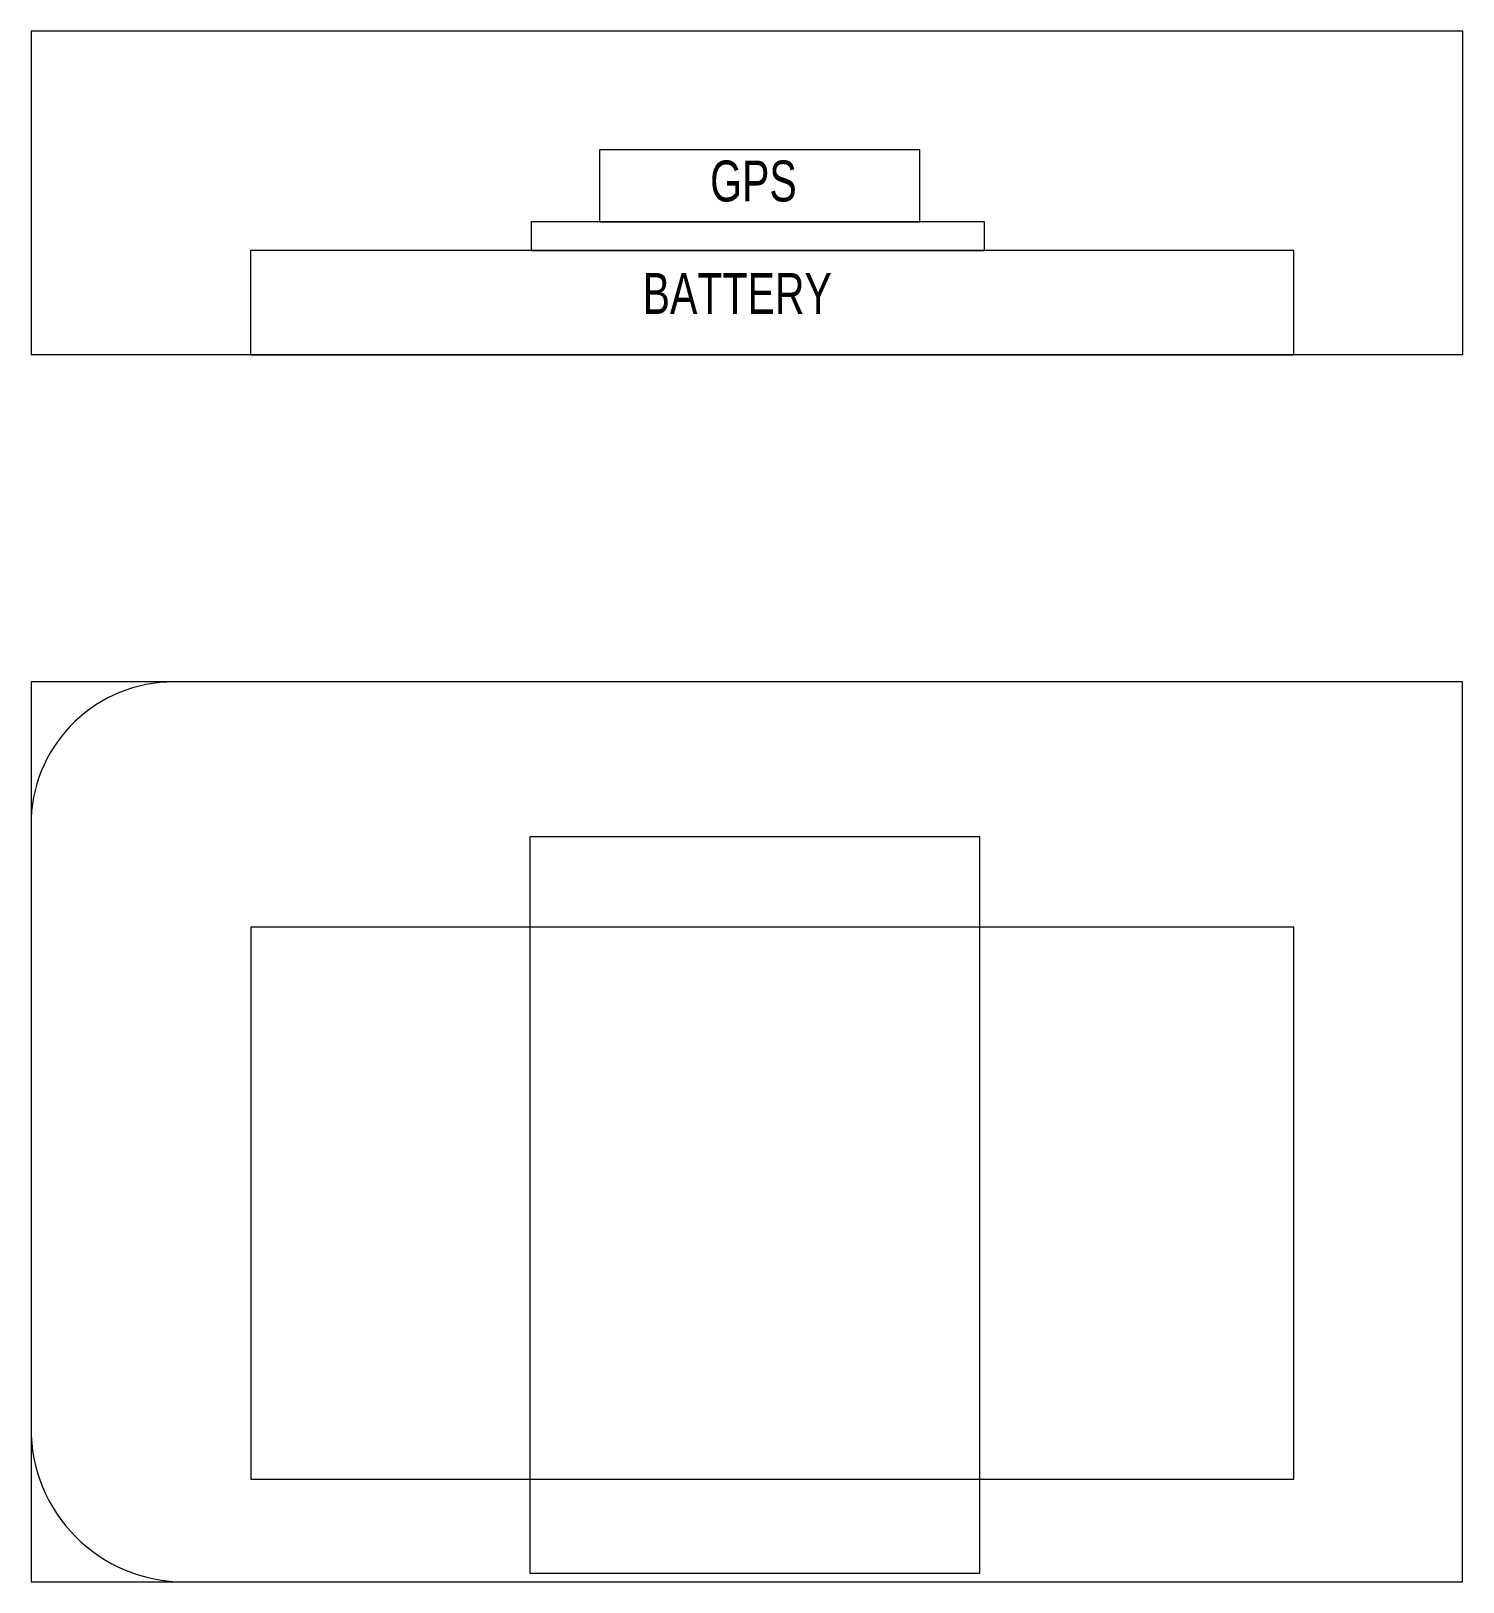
# Model space of a CAD drawing. Header units: inches. Extents: x 0 to 3.5, y 0 to 3.79.
import ezdxf

# ---------------------------------------------------------------- set-up
doc = ezdxf.new("R2010")
doc.units = ezdxf.units.IN
doc.layers.get('0').update_dxf_attribs({"linetype": 'CONTINUOUS', "lineweight": 0})
doc.styles.get("Standard").update_dxf_attribs({"font": 'txt', "width": 0.75})

msp = doc.modelspace()

# ---------------------------------------------------------------- linework, layer by layer
at = {"color": 0}
for p, q in [((3.5008, 3.7911), (0, 3.7911)), ((0, 3.7911), (0, 3)), ((3.5008, 3), (3.5008, 3.7911)), ((2.1726, 3.5008), (1.3898, 3.5008)), ((1.3898, 3.5008), (1.3898, 3.3249)), ((2.1726, 3.3249), (2.1726, 3.5008)), ((2.331, 3.3249), (1.2227, 3.3249)), ((1.2227, 3.3249), (1.2227, 3.2546)), ((1.3898, 3.3249), (2.1726, 3.3249)), ((2.331, 3.2546), (2.331, 3.3249)), ((3.0874, 3.2546), (0.5366, 3.2546)), ((0.5366, 3.2546), (0.5366, 2.9995)), ((1.2227, 3.2546), (2.331, 3.2546)), ((3.0874, 2.9995), (3.0874, 3.2546)), ((0, 3), (3.5008, 3)), ((0.5366, 2.9995), (3.0874, 2.9995))]:
    msp.add_line(p, q, dxfattribs=at)
for p, q in [((3.5, 2.2), (0, 2.2)), ((0, 2.2), (0, 0)), ((3.5, 0), (3.5, 2.2)), ((2.3193, 1.8215), (1.2193, 1.8215)), ((1.2193, 1.8215), (1.2193, 0.0215)), ((2.3193, 0.0215), (2.3193, 1.8215)), ((3.0874, 1.6009), (0.5374, 1.6009)), ((0.5374, 1.6009), (0.5374, 0.2509)), ((3.0874, 0.2509), (3.0874, 1.6009)), ((0.5374, 0.2509), (3.0874, 0.2509)), ((0, 0), (3.5, 0)), ((1.2193, 0.0215), (2.3193, 0.0215))]:
    msp.add_line(p, q)
for centre, radius, start, end in [((0.3482, 1.8519), 0.3482, 92.6542, 180.339), ((0.375, 0.375), 0.375, 179.7973, 269.9196)]:
    msp.add_arc(centre, radius, start, end)

# ---------------------------------------------------------------- texts
at = {"color": 0, "char_height": 0.1, "width": 100, "attachment_point": 1}
for s, insert in [('GPS', (1.6603, 3.4745)), ('BATTERY', (1.4953, 3.1996))]:
    msp.add_mtext(s, dxfattribs=dict(at, insert=insert))

doc.saveas('drawing.dxf')
